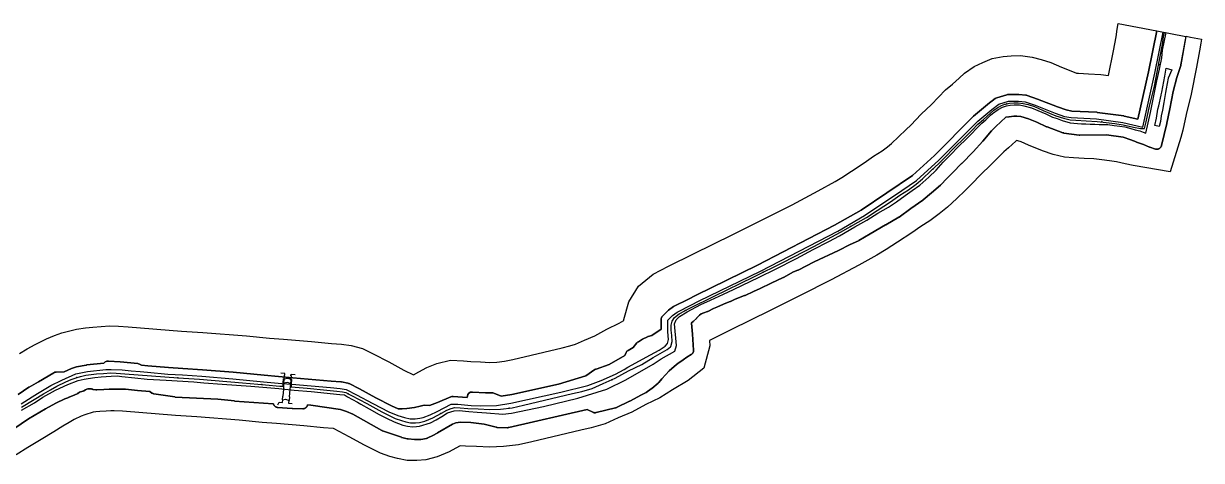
# Model space of a CAD drawing. Header units: inches. Extents: x 91426 to 118597, y 433843 to 446922.
# Drawn here: x 108769 to 110022, y 446458 to 446922 of the extents above; entities that cross this region are included whole.
import ezdxf

# ---------------------------------------------------------------- set-up
doc = ezdxf.new("R2010")
doc.units = ezdxf.units.IN
doc.header["$MEASUREMENT"] = 0
for name, color, linetype, true_color in [('As_waterkering_PWK', 7, 'Continuous', 0x8b0648), ('Beschermingszone_PWK', 7, 'Continuous', 0xde06d3), ('Kernzone_PWK', 7, 'Continuous', 0x33065f), ('Kruinlijnen_PWK', 7, 'Continuous', 0xda0676), ('Kunstwerken_PWK', 7, 'Continuous', 0x2f0602), ('Leggerbermen_PWK', 7, 'Continuous', 0xd60719), ('Referentiepunten_PWK', 7, 'Continuous', 0x7e0730)]:
    doc.layers.add(name, color=color, linetype=linetype, true_color=true_color)

msp = doc.modelspace()

# ---------------------------------------------------------------- linework, layer by layer
at = {"layer": 'As_waterkering_PWK'}
for points in [[(109812.7479, 446836.094), (109813.3016, 446836.3189), (109817.5349, 446837.1127), (109822.2975, 446837.5096), (109826.9277, 446837.6418), (109832.2194, 446836.9804), (109837.3787, 446835.6575), (109843.9933, 446833.5408), (109853.3861, 446829.4397), (109866.8798, 446823.8835), (109875.0819, 446821.1054), (109882.2257, 446819.3856), (109888.0465, 446818.9887), (109899.0268, 446818.4595), (109910.6685, 446817.7981), (109920.4581, 446816.7397), (109929.4539, 446815.5491), (109938.5821, 446814.2262), (109949.43, 446811.7126), (109956.7061, 446810.1251), (109961.259, 446810.233), (109962.7915, 446817.5335), (109966.4957, 446834.07), (109971.655, 446855.369), (109977.2113, 446883.1503), (109980.254, 446899.4222), (109981.442, 446907.582), (109982.3543, 446912.4317)], [(109457.0963, 446578.4495), (109457.304, 446578.6142), (109458.7592, 446584.1705), (109458.6269, 446590.5205), (109457.9655, 446595.9445), (109457.7009, 446601.5008), (109458.8915, 446605.6018), (109461.2728, 446609.4383), (109466.2999, 446613.5393), (109477.5447, 446619.3602), (109503.4739, 446632.1925), (109545.5427, 446652.6977), (109577.1605, 446668.4405), (109609.572, 446684.8447), (109638.0148, 446700.1905), (109656.8003, 446710.6416), (109665.3992, 446715.6687), (109676.7763, 446723.077), (109691.1962, 446732.4698), (109700.9858, 446739.3489), (109710.2462, 446745.3021), (109718.4483, 446751.2552), (109725.1952, 446756.8115), (109733.9264, 446765.1459), (109742.5254, 446773.2157), (109748.214, 446778.9042), (109759.0619, 446790.149), (109769.3807, 446800.0709), (109777.8474, 446808.4053), (109783.9328, 446814.7553), (109790.0182, 446819.9147), (109797.4266, 446826.6616), (109800.9985, 446829.8366), (109805.0995, 446832.747), (109809.0683, 446834.5991), (109812.7479, 446836.094)]]:
    msp.add_lwpolyline(points, dxfattribs=at)
for points in [[(109053.8433, 446538.9503, 0), (109053.6743, 446535.7813, 0), (109070.747, 446534.2965, 0), (109091.7814, 446532.1798, 0), (109102.3648, 446531.2537, 0), (109108.3179, 446530.5923, 0), (109111.8898, 446529.6662, 0), (109117.8429, 446526.6235, 0), (109134.1148, 446518.1568, 0), (109150.2544, 446509.2933, 0), (109164.4097, 446502.2818, 0), (109170.892, 446499.9005, 0), (109175.7868, 446498.5776, 0), (109180.6816, 446497.6516, 0), (109186.1056, 446497.6516, 0), (109190.3389, 446497.9162, 0), (109196.0275, 446499.5037, 0), (109204.3618, 446502.811, 0), (109213.49, 446507.9704, 0), (109219.1785, 446511.0131, 0), (109223.8088, 446512.8652, 0), (109227.7775, 446513.7912, 0), (109233.3338, 446513.5266, 0), (109241.6682, 446512.7329, 0), (109252.6484, 446512.336, 0), (109264.9516, 446511.6745, 0), (109276.3287, 446512.2037, 0), (109288.7641, 446513.6589, 0), (109300.6704, 446516.3047, 0), (109352.899, 446528.69, 0), (109362.7153, 446530.8569, 0), (109373.6955, 446534.1642, 0), (109385.4695, 446539.4558, 0), (109398.4341, 446544.8798, 0), (109412.4571, 446552.685, 0), (109426.48, 446559.4319, 0), (109438.6509, 446566.9726, 0), (109453.4676, 446575.5715, 0), (109457.0963, 446578.4495, 0)], [(108767.137, 446514.1881, 0), (108780.3662, 446522.2579, 0), (108790.4204, 446528.4756, 0), (108797.6964, 446532.7089, 0), (108804.5756, 446536.5454, 0), (108814.1006, 446541.1756, 0), (108819.9215, 446543.5569, 0), (108825.0809, 446545.409, 0), (108829.7111, 446546.7319, 0), (108835.2674, 446548.0548, 0), (108841.0882, 446548.9809, 0), (108846.909, 446549.51, 0), (108854.1851, 446550.0392, 0), (108861.4612, 446550.5684, 0), (108867.5466, 446550.3038, 0), (108876.9393, 446549.7746, 0), (108933.428, 446545.2767, 0), (108956.1822, 446543.8215, 0), (109001.8229, 446540.1173, 0), (109026.4292, 446537.8683, 0), (109041.5105, 446536.6777, 0), (109045.0717, 446536.4225, 0), (109045.3064, 446539.6438, 0)], [(109045.3064, 446539.6438, 0), (109045.6595, 446544.4908, 0), (109050.0943, 446545.132, 0), (109054.1017, 446543.7961, 0), (109053.8433, 446538.9503, 0)], [(109053.8433, 446538.9503, 0), (109053.817, 446538.9591, 0), (109049.8096, 446540.2949, 0), (109045.3747, 446539.6537, 0), (109045.3064, 446539.6438, 0)]]:
    msp.add_polyline3d(points, dxfattribs=at)
at = {"layer": 'Beschermingszone_PWK'}
msp.add_lwpolyline([(108764.6942, 446571.3547), (108772.9453, 446576.1554), (108781.4508, 446580.8988), (108793.684, 446586.8455), (108802.0005, 446590.2477), (108809.7494, 446593.0293), (108817.0463, 446595.1142), (108825.5349, 446597.1353), (108834.89, 446598.6236), (108842.8319, 446599.3456), (108860.7312, 446600.6473), (108870.0388, 446600.2427), (108880.3303, 446599.6628), (108937.0081, 446595.1499), (108959.8004, 446593.6922), (109006.1208, 446589.9329), (109030.6724, 446587.6889), (109045.5075, 446586.5177), (109075.28, 446584.0928), (109096.4639, 446581.9611), (109107.3054, 446581.0125), (109117.3991, 446579.8909), (109129.7546, 446576.6877), (109140.7605, 446571.0624), (109157.6915, 446562.2528), (109173.3955, 446553.6285), (109183.6602, 446548.5441), (109189.394, 446551.785), (109198.0378, 446556.4084), (109208.7573, 446560.6962), (109223.1988, 446564.0659), (109236.8951, 446563.4137), (109244.9443, 446562.6471), (109254.8937, 446562.2875), (109265.1326, 446561.737), (109272.2564, 446562.0683), (109280.4134, 446563.0229), (109289.4781, 446565.0373), (109341.7411, 446577.4307), (109350.0985, 446579.2755), (109356.1631, 446581.1022), (109365.5688, 446585.3295), (109376.5586, 446589.9272), (109389.4391, 446597.0966), (109402.4063, 446603.3355), (109407.4093, 446606.4352), (109407.3613, 446607.4423), (109412.7886, 446626.1362), (109423.1951, 446642.9023), (109438.7106, 446655.5596), (109454.9614, 446663.9718), (109481.4313, 446677.0717), (109523.4458, 446697.5505), (109554.7279, 446713.1261), (109586.4078, 446729.16), (109613.9889, 446744.0409), (109632.0259, 446754.0756), (109639.1247, 446758.2257), (109649.4895, 446764.9749), (109663.1689, 446773.8853), (109673.0813, 446780.8508), (109682.0198, 446786.597), (109687.8422, 446790.8229), (109691.9961, 446794.2438), (109699.5561, 446801.4601), (109707.7311, 446809.1321), (109712.5411, 446813.942), (109723.7294, 446825.5397), (109734.5138, 446835.9093), (109742.2522, 446843.5267), (109749.6243, 446851.2194), (109757.0075, 446857.479), (109763.983, 446863.8318), (109769.8274, 446869.0268), (109779.8535, 446876.1421), (109789.0738, 446880.4449), (109799.1431, 446884.5355), (109810.8341, 446886.7276), (109819.5052, 446887.4502), (109829.3286, 446887.7308), (109841.567, 446886.201), (109851.2194, 446883.7261), (109861.6622, 446880.3844), (109872.9105, 446875.4731), (109884.4367, 446870.727), (109888.9818, 446869.1876), (109889.8313, 446868.9831), (109890.9509, 446868.9067), (109901.6484, 446868.3912), (109914.7763, 446867.6453), (109922.9435, 446866.7624), (109928.1208, 446892.6487), (109930.9208, 446907.6224), (109932.1126, 446915.8089), (109933.2325, 446921.7623), (109974.0855, 446913.9617), (109965.3675, 446870.6356), (109954.2021, 446820.1589), (109939.4181, 446823.5148, 0.021658865), (109938.9921, 446823.5922), (109910.906, 446827.4524, 0.021844724), (109910.4712, 446827.4929), (109884.0159, 446828.7961), (109877.9117, 446829.96), (109868.7325, 446833.185), (109847.4529, 446841.5118), (109836.3842, 446845.4747, 0.067906128), (109835.0615, 446845.7541), (109827.4408, 446846.3084, 0.018153031), (109827.0781, 446846.3216), (109816.2622, 446846.3216, 0.072692992), (109814.8312, 446846.1124), (109804.0283, 446842.8856, 0.087074989), (109802.4826, 446842.1122), (109794.4327, 446836.1475, 0.015424545), (109794.1907, 446835.9563), (109779.173, 446823.323, 0.021865517), (109778.8511, 446823.0273), (109737.7121, 446781.7711), (109714.4033, 446760.4046), (109659.7416, 446723.6585), (109631.6432, 446707.4528), (109549.7128, 446664.9704), (109484.4834, 446633.348), (109475.5704, 446628.692), (109461.0664, 446621.3734, 0.035868753), (109460.4515, 446621.0057), (109454.8962, 446617.1171, 0.044423642), (109454.2177, 446616.5462), (109448.6462, 446610.9423, 0.199900379), (109447.1921, 446607.3835), (109447.2598, 446597.2661), (109437.1135, 446590.314), (109433.4242, 446589.2985, 0.051497957), (109432.467, 446588.9257), (109427.4939, 446586.3719), (109422.9191, 446583.8154, 0.098350877), (109421.4362, 446582.5519), (109417.5498, 446577.6367), (109412.059, 446574.5482, 0.162133029), (109409.9357, 446572.2084), (109408.6005, 446569.1818), (109392.0475, 446559.4167), (109377.9912, 446554.6887, 0.066277683), (109376.8068, 446554.1065), (109367.1454, 446547.6487), (109338.1598, 446538.838), (109288.28, 446527.5791), (109276.9965, 446525.9802), (109269.0914, 446529.0735, 0.088764078), (109267.3637, 446529.4164), (109260.4452, 446529.547), (109246.3826, 446530.3355, 0.406962856), (109241.119, 446525.747), (109241.0074, 446524.369), (109225.8599, 446525.5889, 0.119863388), (109223.5261, 446525.2165), (109209.3221, 446519.2644), (109200.7722, 446516.0962), (109195.271, 446516.5043), (109191.078, 446515.3862), (109184.7587, 446513.9959), (109176.6284, 446512.8526), (109171.8805, 446512.4685), (109167.6032, 446512.6004), (109160.4046, 446515.5683), (109143.9025, 446524.2741), (109126.4026, 446533.5544), (109115.2666, 446539.2582, 0.068120812), (109113.9869, 446539.707), (109107.1152, 446541.1093, 0.030894866), (109106.5039, 446541.1952), (109096.2269, 446541.996), (109055.3788, 446545.5653), (109024.85, 446548.2084), (108992.2058, 446551.3509), (108959.3067, 446554.004), (108938.4663, 446555.4642), (108923.1718, 446556.3872), (108901.4868, 446558.227), (108894.6714, 446558.9202), (108892.3797, 446560.0909, 0.095207861), (108890.5674, 446560.6168), (108872.0011, 446562.3408), (108859.5201, 446563.2702, 0.186821849), (108856.0657, 446562.2203), (108854.6803, 446561.1352), (108836.2837, 446559.0317, 0.01835352), (108835.9209, 446558.9767), (108825.4809, 446556.9986), (108820.1683, 446555.3654), (108812.2188, 446551.6414), (108803.7727, 446551.5094, 0.129834814), (108801.3142, 446550.8188), (108784.9441, 446541.1816), (108775.189, 446535.6448, 0.019281249), (108774.8613, 446535.4418), (108763.5477, 446527.8117)], format="xyb", dxfattribs=at)
msp.add_lwpolyline([(108752.2618, 446486.6224), (108774.4934, 446501.7504), (108792.657, 446512.5556), (108803.558, 446518.5252), (108813.1457, 446523.0414), (108816.2302, 446524.1518), (108816.45, 446524.2368), (108816.6656, 446524.3321), (108821.07, 446526.4048), (108826.0018, 446528.4813), (108826.273, 446528.6051), (108826.5616, 446528.7594), (108826.7779, 446528.8917), (108828.4938, 446530.002), (108832.2573, 446531.2565), (108832.2834, 446531.2652), (108832.5896, 446531.3805), (108832.8876, 446531.5155), (108833.1277, 446531.6421), (108835.1379, 446532.773), (108836.3586, 446533.3833), (108837.4742, 446533.6458), (108841.4021, 446533.6458), (108841.4047, 446533.6445), (108841.4294, 446533.6322), (108841.7274, 446533.4972), (108842.0336, 446533.3819), (108842.3467, 446533.287), (108842.6653, 446533.2127), (108842.9882, 446533.1594), (108843.0206, 446533.1552), (108846.1956, 446532.7583), (108846.4888, 446532.7304), (108847.0786, 446532.7266), (108854.604, 446533.1227), (108860.1612, 446533.3812), (108869.57, 446533.3812), (108869.652, 446533.3819), (108877.4065, 446533.509), (108890.3223, 446532.0883), (108890.3823, 446532.082), (108903.2748, 446530.8211), (108905.6868, 446529.244), (108905.923, 446529.0988), (108906.2116, 446528.9445), (108906.5096, 446528.8095), (108906.8158, 446528.6942), (108907.1289, 446528.5993), (108907.4475, 446528.525), (108907.6583, 446528.4877), (108929.8833, 446525.0481), (108929.9954, 446525.0321), (108930.321, 446525), (108930.4019, 446524.9954), (108975.8851, 446522.7541), (108993.3231, 446520.7874), (108993.5205, 446520.7691), (109034.4392, 446517.7909), (109034.8619, 446517.5999), (109034.9219, 446517.4019), (109035.0372, 446517.0957), (109035.1722, 446516.7977), (109035.3265, 446516.5091), (109035.4993, 446516.2312), (109035.6898, 446515.9653), (109035.8974, 446515.7124), (109036.1211, 446515.4736), (109036.3599, 446515.2499), (109036.6128, 446515.0423), (109036.8787, 446514.8518), (109037.1566, 446514.679), (109037.4452, 446514.5247), (109037.7432, 446514.3897), (109038.0494, 446514.2744), (109038.3625, 446514.1795), (109038.6811, 446514.1052), (109039.004, 446514.0519), (109039.3184, 446514.0206), (109054.9288, 446512.9622), (109054.94, 446512.9614), (109055.0864, 446512.954), (109066.0666, 446512.5571), (109066.2472, 446512.5538), (109066.5742, 446512.5645), (109066.8998, 446512.5966), (109067.2227, 446512.6499), (109067.5413, 446512.7242), (109067.8544, 446512.8191), (109068.1606, 446512.9344), (109068.4586, 446513.0694), (109068.7472, 446513.2237), (109069.0251, 446513.3965), (109069.291, 446513.587), (109069.5439, 446513.7946), (109069.7827, 446514.0183), (109070.0064, 446514.2571), (109070.214, 446514.51), (109070.4045, 446514.7759), (109070.5773, 446515.0538), (109070.7316, 446515.3424), (109070.8666, 446515.6404), (109070.9819, 446515.9466), (109071.0768, 446516.2597), (109071.0979, 446516.3411), (109071.2292, 446516.8661), (109074.6482, 446516.4876), (109106.1686, 446511.8936), (109112.4705, 446509.5218), (109119.1353, 446506.7553), (109150.1016, 446489.435), (109150.331, 446489.3144), (109150.629, 446489.1794), (109150.9144, 446489.0713), (109170.8905, 446482.1921), (109170.9113, 446482.1849), (109171.2244, 446482.09), (109171.2884, 446482.0733), (109177.235, 446480.5639), (109177.4896, 446480.5063), (109177.8125, 446480.453), (109178.0341, 446480.4288), (109185.0521, 446479.8216), (109185.1561, 446479.8137), (109185.4831, 446479.803), (109190.5102, 446479.803), (109190.8372, 446479.8137), (109191.1628, 446479.8458), (109191.4505, 446479.8922), (109197.6682, 446481.0828), (109197.7034, 446481.0897), (109198.022, 446481.164), (109198.3351, 446481.2589), (109198.6413, 446481.3742), (109198.9393, 446481.5092), (109198.9639, 446481.5214), (109204.2556, 446484.1672), (109204.4051, 446484.2452), (109209.0353, 446486.7588), (109209.1498, 446486.8229), (109209.1605, 446486.8291), (109225.3254, 446496.2151), (109228.8159, 446497.755), (109233.6985, 446498.189), (109244.776, 446498.0632), (109258.995, 446496.106), (109271.6856, 446492.8686), (109271.946, 446492.8095), (109272.2689, 446492.7562), (109272.5945, 446492.7241), (109272.8006, 446492.7149), (109283.8789, 446492.447), (109283.9998, 446492.4455), (109284.3268, 446492.4562), (109284.6524, 446492.4883), (109284.9753, 446492.5416), (109285.1252, 446492.5738), (109368.6617, 446511.8714), (109374.4371, 446508.8805), (109374.525, 446508.8361), (109374.823, 446508.7011), (109375.1292, 446508.5858), (109375.4423, 446508.4909), (109375.7609, 446508.4166), (109376.0838, 446508.3633), (109376.4094, 446508.3312), (109376.7364, 446508.3205), (109377.0634, 446508.3312), (109377.389, 446508.3633), (109377.7119, 446508.4166), (109377.8903, 446508.4555), (109398.5278, 446513.3503), (109398.668, 446513.3857), (109398.9811, 446513.4806), (109399.2873, 446513.5959), (109399.576, 446513.7264), (109413.599, 446520.6056), (109413.6083, 446520.6101), (109413.7548, 446520.6854), (109426.1706, 446527.3252), (109430.6072, 446529.5435), (109430.8711, 446529.6855), (109431.1445, 446529.8553), (109436.7008, 446533.5594), (109436.7053, 446533.5624), (109436.9712, 446533.7529), (109437.1923, 446533.9328), (109444.0306, 446539.8285), (109444.0624, 446539.8562), (109444.3012, 446540.0799), (109444.5249, 446540.3187), (109444.5966, 446540.4023), (109447.9721, 446544.4269), (109455.6363, 446552.8575), (109461.0248, 446557.4941), (109465.412, 446561.0039), (109470.2951, 446564.246), (109470.3074, 446564.2542), (109470.5295, 446564.4115), (109474.5485, 446567.4257), (109479.2131, 446570.1992), (109479.4356, 446570.3396), (109479.7015, 446570.5301), (109479.9544, 446570.7377), (109480.1932, 446570.9614), (109480.4169, 446571.2002), (109480.6245, 446571.4531), (109480.815, 446571.719), (109480.9878, 446571.9969), (109481.1421, 446572.2855), (109481.2771, 446572.5835), (109481.3924, 446572.8897), (109481.4873, 446573.2028), (109481.5616, 446573.5214), (109481.6149, 446573.8443), (109481.647, 446574.1699), (109481.6577, 446574.4969), (109481.647, 446574.8239), (109481.6442, 446574.8637), (109480.3947, 446591.8485), (109480.3864, 446591.9484), (109479.3179, 446603.3462), (109479.3662, 446603.459), (109479.4457, 446603.6636), (109479.4797, 446603.7571), (109481.2436, 446605.12), (109481.4831, 446605.3173), (109481.722, 446605.541), (109484.7647, 446608.5838), (109484.8307, 446608.651), (109487.9503, 446611.8906), (109489.8629, 446613.2568), (109492.5967, 446614.3503), (109496.2865, 446615.7998), (109496.3717, 446615.8342), (109496.6697, 446615.9692), (109496.6944, 446615.9815), (109502.9026, 446619.0857), (109506.1961, 446620.4791), (109506.2072, 446620.4838), (109513.351, 446623.5265), (109513.4435, 446623.567), (109515.936, 446624.6886), (109520.4086, 446626.3499), (109520.5811, 446626.4176), (109520.8523, 446626.5395), (109525.3095, 446628.7044), (109529.4422, 446630.3325), (109535.87, 446632.6936), (109536.0593, 446632.7676), (109536.3289, 446632.8887), (109545.2339, 446637.2103), (109552.4176, 446640.345), (109552.6129, 446640.4353), (109564.2094, 446646.1017), (109576.996, 446652.0336), (109577.1032, 446652.0849), (109577.2559, 446652.1635), (109587.8884, 446657.8688), (109592.4253, 446659.7592), (109592.7136, 446659.8902), (109592.7246, 446659.8956), (109610.0151, 446668.4748), (109635.6395, 446680.6267), (109635.7085, 446680.66), (109635.7332, 446680.6723), (109648.1413, 446686.8763), (109656.8452, 446691.0964), (109656.8752, 446691.1111), (109657.1638, 446691.2654), (109657.1948, 446691.2834), (109669.335, 446698.4091), (109685.8407, 446707.7844), (109685.8712, 446707.8019), (109685.9135, 446707.8266), (109699.8041, 446716.0287), (109700.0397, 446716.1768), (109700.1639, 446716.2625), (109712.5934, 446725.1217), (109725.2874, 446734.1134), (109725.4411, 446734.2267), (109725.6093, 446734.3616), (109734.6051, 446741.9022), (109734.6298, 446741.9231), (109744.2871, 446750.1252), (109744.3471, 446750.177), (109744.5859, 446750.4007), (109744.6935, 446750.5116), (109750.8757, 446757.0883), (109757.3039, 446763.6477), (109766.6787, 446773.0226), (109766.7356, 446773.0804), (109778.7742, 446785.5159), (109778.8458, 446785.5914), (109789.1645, 446796.7039), (109789.2597, 446796.8094), (109789.2982, 446796.8538), (109798.5326, 446807.637), (109803.1535, 446812.5347), (109813.8459, 446822.1697), (109817.0089, 446822.5211), (109817.1094, 446822.5333), (109817.2983, 446822.5618), (109822.3046, 446823.4166), (109825.2556, 446823.4166), (109829.5584, 446823.0769), (109837.6287, 446820.6704), (109846.6639, 446817.1072), (109857.0941, 446812.1528), (109857.326, 446812.0498), (109857.516, 446811.9756), (109874.4494, 446805.7579), (109874.5656, 446805.7168), (109874.8787, 446805.6219), (109875.1973, 446805.5476), (109875.4828, 446805.4993), (109891.6224, 446803.2504), (109891.6598, 446803.2454), (109891.9854, 446803.2133), (109892.3585, 446803.2028), (109920.7203, 446803.4641), (109938.2753, 446801.1909), (109946.7158, 446798.3364), (109952.242, 446796.0231), (109952.2593, 446796.0159), (109952.5427, 446795.9084), (109960.0607, 446793.316), (109966.5242, 446790.6014), (109966.5469, 446790.5919), (109966.8531, 446790.4766), (109966.8683, 446790.4715), (109972.707, 446788.5104), (109973.0049, 446788.4206), (109973.3235, 446788.3463), (109973.6464, 446788.293), (109973.972, 446788.2609), (109974.299, 446788.2502), (109974.626, 446788.2609), (109974.9516, 446788.293), (109975.2745, 446788.3463), (109975.5931, 446788.4206), (109975.9062, 446788.5155), (109976.2124, 446788.6308), (109976.5104, 446788.7658), (109976.799, 446788.9201), (109977.0769, 446789.0929), (109977.3428, 446789.2834), (109977.5957, 446789.491), (109977.8345, 446789.7147), (109978.0582, 446789.9535), (109978.2658, 446790.2064), (109978.4563, 446790.4723), (109978.6291, 446790.7502), (109978.7834, 446791.0388), (109978.9184, 446791.3368), (109979.0337, 446791.643), (109979.1286, 446791.9561), (109979.1575, 446792.0689), (109984.8878, 446815.6375), (109984.9332, 446815.8433), (109984.935, 446815.8525), (109987.9887, 446831.3555), (109991.7281, 446849.5852), (109995.4119, 446864.5507), (109999.0981, 446875.1485), (109999.1103, 446875.1839), (109999.2052, 446875.497), (109999.2795, 446875.8156), (109999.2925, 446875.8834), (110005.2611, 446908.2132), (110010.175, 446907.2889), (110021.6813, 446905.1245), (110020.9055, 446901.0005), (110019.7206, 446892.862), (110016.4837, 446875.5515), (110010.7203, 446846.7346), (110005.4528, 446824.9891), (110001.7395, 446808.4119), (109999.8923, 446800.8551), (109988.4627, 446764.2806), (109949.1501, 446770.8327), (109940.6518, 446772.6869), (109931.186, 446774.8802), (109923.961, 446775.9273), (109915.6836, 446777.0228), (109907.3822, 446777.9203), (109896.9295, 446778.5142), (109885.7231, 446779.0542), (109876.1412, 446779.7075), (109863.962, 446782.6396), (109852.8343, 446786.4086), (109837.7665, 446792.613), (109829.8583, 446796.0659), (109826.3062, 446797.2026), (109824.899, 446797.5634), (109824.1814, 446796.9255), (109816.4268, 446789.8633), (109811.3796, 446785.5841), (109806.3235, 446780.3082), (109797.2742, 446771.4002), (109787.3279, 446761.8366), (109776.7523, 446750.874), (109770.3608, 446744.4826), (109761.4227, 446736.0945), (109751.7544, 446726.8656), (109742.9332, 446719.6011), (109732.8273, 446712.2662), (109723.3093, 446706.1475), (109713.618, 446699.3373), (109698.6058, 446689.5587), (109686.4188, 446681.6231), (109676.6197, 446675.8944), (109657.2355, 446665.1102), (109628.1034, 446649.3924), (109595.1066, 446632.692), (109563.2202, 446616.8155), (109521.108, 446596.2891), (109498.746, 446585.2222), (109498.8667, 446579.4295), (109492.6173, 446555.5682), (109476.0524, 446542.4305), (109459.2276, 446532.6661), (109445.7389, 446524.309), (109430.8714, 446517.1558), (109415.9345, 446508.8418), (109401.39, 446502.7569), (109387.7214, 446496.6137), (109372.8088, 446492.122), (109361.8253, 446489.6975), (109309.6242, 446477.3187), (109295.4447, 446474.1677), (109279.5864, 446472.312), (109264.8067, 446471.6245), (109250.8521, 446472.3748), (109239.0473, 446472.8015), (109233.5301, 446473.3269), (109232.7668, 446472.9187), (109221.6606, 446466.6412), (109208.816, 446461.5442), (109197.0358, 446458.2567), (109187.3543, 446457.6516), (109176.9311, 446457.6516), (109166.8375, 446459.5612), (109158.7539, 446461.7459), (109148.5902, 446465.4796), (109131.7416, 446473.8251), (109115.2535, 446482.88), (109099.5089, 446491.0724), (109098.8776, 446491.395), (109098.4123, 446491.4467), (109088.0354, 446492.3547), (109067.1206, 446494.4594), (109038.3128, 446496.8057), (109023.0346, 446498.0119), (108998.3846, 446500.2648), (108953.2876, 446503.9249), (108930.5639, 446505.3781), (108874.2265, 446509.864), (108865.5528, 446510.3527), (108862.0451, 446510.5052), (108857.0865, 446510.1446), (108850.1707, 446509.6416), (108846.0468, 446509.2667), (108843.0533, 446508.7904), (108839.843, 446508.0261), (108837.3461, 446507.3127), (108834.2583, 446506.2042), (108830.434, 446504.6398), (108823.0755, 446501.0627), (108817.4973, 446497.9518), (108811.0014, 446494.1724), (108801.301, 446488.1734), (108787.8876, 446479.9912), (108773.6873, 446471.4199), (108761.372, 446463.4213)], dxfattribs=at)
at = {"layer": 'Kernzone_PWK'}
msp.add_lwpolyline([(108763.5477, 446527.8117), (108774.8613, 446535.4418, -0.019281264), (108775.189, 446535.6448), (108784.9441, 446541.1816), (108801.3142, 446550.8188, -0.129834818), (108803.7727, 446551.5094), (108812.2188, 446551.6414), (108820.1683, 446555.3654), (108825.4809, 446556.9986), (108835.9209, 446558.9767, -0.018353509), (108836.2837, 446559.0317), (108854.6803, 446561.1352), (108856.0657, 446562.2203, -0.186821849), (108859.5201, 446563.2702), (108872.0011, 446562.3408), (108890.5674, 446560.6168, -0.095207858), (108892.3797, 446560.0909), (108894.6714, 446558.9202), (108901.4868, 446558.227), (108923.1718, 446556.3872), (108938.4663, 446555.4642), (108959.3067, 446554.004), (108992.2058, 446551.3509), (109024.85, 446548.2084), (109055.3788, 446545.5653), (109096.2269, 446541.996), (109106.5039, 446541.1952, -0.030894844), (109107.1152, 446541.1093), (109113.9869, 446539.707, -0.068120813), (109115.2666, 446539.2582), (109126.4026, 446533.5544), (109143.9025, 446524.2741), (109160.4046, 446515.5683), (109167.6032, 446512.6004), (109171.8805, 446512.4685), (109176.6284, 446512.8526), (109184.7587, 446513.9959), (109191.078, 446515.3862), (109195.271, 446516.5043), (109200.7722, 446516.0962), (109209.3221, 446519.2644), (109223.5261, 446525.2165, -0.119863385), (109225.8599, 446525.5889), (109241.0074, 446524.369), (109241.119, 446525.747, -0.406962856), (109246.3826, 446530.3355), (109260.4452, 446529.547), (109267.3637, 446529.4164, -0.088764076), (109269.0914, 446529.0735), (109276.9965, 446525.9802), (109288.28, 446527.5791), (109338.1598, 446538.838), (109367.1454, 446547.6487), (109376.8068, 446554.1065, -0.06627768), (109377.9912, 446554.6887), (109392.0475, 446559.4167), (109408.6005, 446569.1818), (109409.9357, 446572.2084, -0.162133027), (109412.059, 446574.5482), (109417.5498, 446577.6367), (109421.4362, 446582.5519, -0.098350876), (109422.9191, 446583.8154), (109427.4939, 446586.3719), (109432.467, 446588.9257, -0.051497959), (109433.4242, 446589.2985), (109437.1135, 446590.314), (109447.2598, 446597.2661), (109447.1921, 446607.3835, -0.19990038), (109448.6462, 446610.9423), (109454.2177, 446616.5462, -0.044423648), (109454.8962, 446617.1171), (109460.4515, 446621.0057, -0.03586876), (109461.0664, 446621.3734), (109475.5704, 446628.692), (109484.4834, 446633.348), (109549.7128, 446664.9704), (109631.6432, 446707.4528), (109659.7416, 446723.6585), (109714.4033, 446760.4046), (109737.7121, 446781.7711), (109778.8511, 446823.0273, -0.021865526), (109779.173, 446823.323), (109794.1907, 446835.9563, -0.015424557), (109794.4327, 446836.1475), (109802.4826, 446842.1122, -0.08707499), (109804.0283, 446842.8856), (109814.8312, 446846.1124, -0.072692994), (109816.2622, 446846.3216), (109827.0781, 446846.3216, -0.018153039), (109827.4408, 446846.3084), (109835.0615, 446845.7541, -0.067906135), (109836.3842, 446845.4747), (109847.4529, 446841.5118), (109868.7325, 446833.185), (109877.9117, 446829.96), (109884.0159, 446828.7961), (109910.4712, 446827.4929, -0.021844708), (109910.906, 446827.4524), (109938.9921, 446823.5922, -0.021658865), (109939.4181, 446823.5148), (109954.2021, 446820.1589), (109965.3675, 446870.6356), (109974.0855, 446913.9617), (110005.2581, 446908.1967), (109999.2925, 446875.8834), (109999.2795, 446875.8156), (109999.2052, 446875.497), (109999.1103, 446875.1839), (109999.0981, 446875.1485), (109995.4119, 446864.5507), (109991.7281, 446849.5852), (109987.9887, 446831.3555), (109984.935, 446815.8525), (109984.9332, 446815.8433), (109984.8878, 446815.6375), (109979.1575, 446792.0689), (109979.1286, 446791.9561), (109979.0337, 446791.643), (109978.9184, 446791.3368), (109978.7834, 446791.0388), (109978.6291, 446790.7502), (109978.4563, 446790.4723), (109978.2658, 446790.2064), (109978.0582, 446789.9535), (109977.8345, 446789.7147), (109977.5957, 446789.491), (109977.3428, 446789.2834), (109977.0769, 446789.0929), (109976.799, 446788.9201), (109976.5104, 446788.7658), (109976.2124, 446788.6308), (109975.9062, 446788.5155), (109975.5931, 446788.4206), (109975.2745, 446788.3463), (109974.9516, 446788.293), (109974.626, 446788.2609), (109974.299, 446788.2502), (109973.972, 446788.2609), (109973.6464, 446788.293), (109973.3235, 446788.3463), (109973.0049, 446788.4206), (109972.707, 446788.5104), (109966.8683, 446790.4715), (109966.8531, 446790.4766), (109966.5469, 446790.5919), (109966.5242, 446790.6014), (109960.0607, 446793.316), (109952.5427, 446795.9084), (109952.2593, 446796.0159), (109952.242, 446796.0231), (109946.7158, 446798.3364), (109938.2753, 446801.1909), (109920.7203, 446803.4641), (109892.3585, 446803.2028), (109891.9854, 446803.2133), (109891.6598, 446803.2454), (109891.6224, 446803.2504), (109875.4828, 446805.4993), (109875.1973, 446805.5476), (109874.8787, 446805.6219), (109874.5656, 446805.7168), (109874.4494, 446805.7579), (109857.516, 446811.9756), (109857.326, 446812.0498), (109857.0941, 446812.1528), (109846.6639, 446817.1072), (109837.6287, 446820.6704), (109829.5584, 446823.0769), (109825.2556, 446823.4166), (109822.3046, 446823.4166), (109817.2983, 446822.5618), (109817.1094, 446822.5333), (109817.0089, 446822.5211), (109813.8459, 446822.1697), (109803.1535, 446812.5347), (109798.5326, 446807.637), (109789.2982, 446796.8538), (109789.2597, 446796.8094), (109789.1645, 446796.7039), (109778.8458, 446785.5914), (109778.7742, 446785.5159), (109766.7356, 446773.0804), (109766.6787, 446773.0226), (109757.3039, 446763.6477), (109750.8757, 446757.0883), (109744.6935, 446750.5116), (109744.5859, 446750.4007), (109744.3471, 446750.177), (109744.2871, 446750.1252), (109734.6298, 446741.9231), (109734.6051, 446741.9022), (109725.6093, 446734.3616), (109725.4411, 446734.2267), (109725.2874, 446734.1134), (109712.5934, 446725.1217), (109700.1639, 446716.2625), (109700.0397, 446716.1768), (109699.8041, 446716.0287), (109685.9135, 446707.8266), (109685.8712, 446707.8019), (109685.8407, 446707.7844), (109669.335, 446698.4091), (109657.1948, 446691.2834), (109657.1638, 446691.2654), (109656.8752, 446691.1111), (109656.8452, 446691.0964), (109648.1413, 446686.8763), (109635.7332, 446680.6723), (109635.7085, 446680.66), (109635.6395, 446680.6267), (109610.0151, 446668.4748), (109592.7246, 446659.8956), (109592.7136, 446659.8902), (109592.4253, 446659.7592), (109587.8884, 446657.8688), (109577.2559, 446652.1635), (109577.1032, 446652.0849), (109576.996, 446652.0336), (109564.2094, 446646.1017), (109552.6129, 446640.4353), (109552.4176, 446640.345), (109545.2339, 446637.2103), (109536.3289, 446632.8887), (109536.0593, 446632.7676), (109535.87, 446632.6936), (109529.4422, 446630.3325), (109525.3095, 446628.7044), (109520.8523, 446626.5395), (109520.5811, 446626.4176), (109520.4086, 446626.3499), (109515.936, 446624.6886), (109513.4435, 446623.567), (109513.351, 446623.5265), (109506.2072, 446620.4838), (109506.1961, 446620.4791), (109502.9026, 446619.0857), (109496.6944, 446615.9815), (109496.6697, 446615.9692), (109496.3717, 446615.8342), (109496.2865, 446615.7998), (109492.5967, 446614.3503), (109489.8629, 446613.2568), (109487.9503, 446611.8906), (109484.8307, 446608.651), (109484.7647, 446608.5838), (109481.722, 446605.541), (109481.4831, 446605.3173), (109481.2436, 446605.12), (109479.4797, 446603.7571), (109479.4457, 446603.6636), (109479.3662, 446603.459), (109479.3179, 446603.3462), (109480.3864, 446591.9484), (109480.3947, 446591.8485), (109481.6442, 446574.8637), (109481.647, 446574.8239), (109481.6577, 446574.4969), (109481.647, 446574.1699), (109481.6149, 446573.8443), (109481.5616, 446573.5214), (109481.4873, 446573.2028), (109481.3924, 446572.8897), (109481.2771, 446572.5835), (109481.1421, 446572.2855), (109480.9878, 446571.9969), (109480.815, 446571.719), (109480.6245, 446571.4531), (109480.4169, 446571.2002), (109480.1932, 446570.9614), (109479.9544, 446570.7377), (109479.7015, 446570.5301), (109479.4356, 446570.3396), (109479.2131, 446570.1992), (109474.5485, 446567.4257), (109470.5295, 446564.4115), (109470.3074, 446564.2542), (109470.2951, 446564.246), (109465.412, 446561.0039), (109461.0248, 446557.4941), (109455.6363, 446552.8575), (109447.9721, 446544.4269), (109444.5966, 446540.4023), (109444.5249, 446540.3187), (109444.3012, 446540.0799), (109444.0624, 446539.8562), (109444.0306, 446539.8285), (109437.1923, 446533.9328), (109436.9712, 446533.7529), (109436.7053, 446533.5624), (109436.7008, 446533.5594), (109431.1445, 446529.8553), (109430.8711, 446529.6855), (109430.6072, 446529.5435), (109426.1706, 446527.3252), (109413.7548, 446520.6854), (109413.6083, 446520.6101), (109413.599, 446520.6056), (109399.576, 446513.7264), (109399.2873, 446513.5959), (109398.9811, 446513.4806), (109398.668, 446513.3857), (109398.5278, 446513.3503), (109377.8903, 446508.4555), (109377.7119, 446508.4166), (109377.389, 446508.3633), (109377.0634, 446508.3312), (109376.7364, 446508.3205), (109376.4094, 446508.3312), (109376.0838, 446508.3633), (109375.7609, 446508.4166), (109375.4423, 446508.4909), (109375.1292, 446508.5858), (109374.823, 446508.7011), (109374.525, 446508.8361), (109374.4371, 446508.8805), (109368.6617, 446511.8714), (109285.1252, 446492.5738), (109284.9753, 446492.5416), (109284.6524, 446492.4883), (109284.3268, 446492.4562), (109283.9998, 446492.4455), (109283.8789, 446492.447), (109272.8006, 446492.7149), (109272.5945, 446492.7241), (109272.2689, 446492.7562), (109271.946, 446492.8095), (109271.6856, 446492.8686), (109258.995, 446496.106), (109244.776, 446498.0632), (109233.6985, 446498.189), (109228.8159, 446497.755), (109225.3254, 446496.2151), (109209.1605, 446486.8291), (109209.1498, 446486.8229), (109209.0353, 446486.7588), (109204.4051, 446484.2452), (109204.2556, 446484.1672), (109198.9639, 446481.5214), (109198.9393, 446481.5092), (109198.6413, 446481.3742), (109198.3351, 446481.2589), (109198.022, 446481.164), (109197.7034, 446481.0897), (109197.6682, 446481.0828), (109191.4505, 446479.8922), (109191.1628, 446479.8458), (109190.8372, 446479.8137), (109190.5102, 446479.803), (109185.4831, 446479.803), (109185.1561, 446479.8137), (109185.0521, 446479.8216), (109178.0341, 446480.4288), (109177.8125, 446480.453), (109177.4896, 446480.5063), (109177.235, 446480.5639), (109171.2884, 446482.0733), (109171.2244, 446482.09), (109170.9113, 446482.1849), (109170.8905, 446482.1921), (109150.9144, 446489.0713), (109150.629, 446489.1794), (109150.331, 446489.3144), (109150.1016, 446489.435), (109119.1353, 446506.7553), (109112.4705, 446509.5218), (109106.1686, 446511.8936), (109074.6482, 446516.4876), (109071.2292, 446516.8661), (109071.0979, 446516.3411), (109071.0768, 446516.2597), (109070.9819, 446515.9466), (109070.8666, 446515.6404), (109070.7316, 446515.3424), (109070.5773, 446515.0538), (109070.4045, 446514.7759), (109070.214, 446514.51), (109070.0064, 446514.2571), (109069.7827, 446514.0183), (109069.5439, 446513.7946), (109069.291, 446513.587), (109069.0251, 446513.3965), (109068.7472, 446513.2237), (109068.4586, 446513.0694), (109068.1606, 446512.9344), (109067.8544, 446512.8191), (109067.5413, 446512.7242), (109067.2227, 446512.6499), (109066.8998, 446512.5966), (109066.5742, 446512.5645), (109066.2472, 446512.5538), (109066.0666, 446512.5571), (109055.0864, 446512.954), (109054.94, 446512.9614), (109054.9288, 446512.9622), (109039.3184, 446514.0206), (109039.004, 446514.0519), (109038.6811, 446514.1052), (109038.3625, 446514.1795), (109038.0494, 446514.2744), (109037.7432, 446514.3897), (109037.4452, 446514.5247), (109037.1566, 446514.679), (109036.8787, 446514.8518), (109036.6128, 446515.0423), (109036.3599, 446515.2499), (109036.1211, 446515.4736), (109035.8974, 446515.7124), (109035.6898, 446515.9653), (109035.4993, 446516.2312), (109035.3265, 446516.5091), (109035.1722, 446516.7977), (109035.0372, 446517.0957), (109034.9219, 446517.4019), (109034.8619, 446517.5999), (109034.4392, 446517.7909), (108993.5205, 446520.7691), (108993.3231, 446520.7874), (108975.8851, 446522.7541), (108930.4019, 446524.9954), (108930.321, 446525), (108929.9954, 446525.0321), (108929.8833, 446525.0481), (108907.6583, 446528.4877), (108907.4475, 446528.525), (108907.1289, 446528.5993), (108906.8158, 446528.6942), (108906.5096, 446528.8095), (108906.2116, 446528.9445), (108905.923, 446529.0988), (108905.6868, 446529.244), (108903.2748, 446530.8211), (108890.3823, 446532.082), (108890.3223, 446532.0883), (108877.4065, 446533.509), (108869.652, 446533.3819), (108869.57, 446533.3812), (108860.1612, 446533.3812), (108854.604, 446533.1227), (108847.0786, 446532.7266), (108846.4888, 446532.7304), (108846.1956, 446532.7583), (108843.0206, 446533.1552), (108842.9882, 446533.1594), (108842.6653, 446533.2127), (108842.3467, 446533.287), (108842.0336, 446533.3819), (108841.7274, 446533.4972), (108841.4294, 446533.6322), (108841.4047, 446533.6445), (108841.4021, 446533.6458), (108837.4742, 446533.6458), (108836.3586, 446533.3833), (108835.1379, 446532.773), (108833.1277, 446531.6421), (108832.8876, 446531.5155), (108832.5896, 446531.3805), (108832.2834, 446531.2652), (108832.2573, 446531.2565), (108828.4938, 446530.002), (108826.7779, 446528.8917), (108826.5616, 446528.7594), (108826.273, 446528.6051), (108826.0018, 446528.4813), (108821.07, 446526.4048), (108816.6656, 446524.3321), (108816.45, 446524.2368), (108816.2302, 446524.1518), (108813.1457, 446523.0414), (108803.558, 446518.5252), (108792.657, 446512.5556), (108774.4934, 446501.7504), (108752.2618, 446486.6224)], format="xyb", dxfattribs=at)
at = {"layer": 'Kruinlijnen_PWK'}
for points in [[(108766.5605, 446517.7872, 0), (108778.2022, 446525.1955, 0), (108784.1553, 446528.8997, 0), (108791.0345, 446533.133, 0), (108798.1783, 446537.1018, 0), (108809.8998, 446542.8249, 0), (108824.5842, 446549.7041, 0), (108837.1519, 446552.0854, 0), (108856.519, 446554.2998, 0), (108862.2076, 446554.1675, 0), (108873.8493, 446553.7706, 0), (108883.7712, 446552.9768, 0), (108893.0316, 446552.0508, 0), (108900.8368, 446551.257, 0), (108922.665, 446549.405, 0), (108938.0109, 446548.4789, 0), (108958.7807, 446547.0237, 0), (108991.5891, 446544.3779, 0), (109024.2127, 446541.2374, 0), (109043.888, 446539.5339, 0), (109054.5826, 446538.6132, 0), (109095.6504, 446535.0197, 0), (109105.8368, 446534.226, 0), (109112.3191, 446532.9031, 0), (109123.1671, 446527.3468, 0), (109140.6296, 446518.0864, 0), (109157.4307, 446509.2228, 0), (109167.1405, 446505.2195, 0), (109174.2318, 446503.1374, 0), (109180.3172, 446501.8144, 0), (109185.7412, 446501.9467, 0), (109190.5037, 446502.6082, 0), (109194.0756, 446503.2697, 0), (109201.4839, 446505.9155, 0), (109208.8923, 446509.4874, 0), (109223.709, 446517.5572, 0), (109231.1173, 446517.4249, 0), (109245.1402, 446516.102, 0), (109255.3267, 446515.5728, 0), (109272.1278, 446515.8374, 0), (109287.3414, 446518.3509, 0), (109340.3904, 446530.1249, 0), (109369.0978, 446537.1364, 0), (109383.253, 446542.5604, 0), (109398.4666, 446549.175, 0), (109407.727, 446554.3343, 0), (109411.5635, 446556.5833, 0), (109435.7729, 446569.6802, 0), (109445.0334, 446574.8396, 0), (109451.5157, 446579.2052, 0), (109453.8969, 446581.7188, 0), (109455.0875, 446585.9521, 0), (109454.2938, 446594.2865, 0), (109454.1984, 446606.5984, 0), (109459.0563, 446611.4845, 0), (109464.348, 446615.1886, 0), (109478.7678, 446622.4647, 0), (109487.6314, 446627.0949, 0), (109552.8513, 446658.7127, 0), (109635.0046, 446701.3107, 0), (109663.4473, 446717.7149, 0), (109703.0026, 446744.3056, 0), (109718.7454, 446754.8889, 0), (109742.5579, 446776.7171, 0), (109783.7461, 446818.0226, 0), (109798.6497, 446830.5599, 0), (109806.368, 446836.2789, 0), (109816.5545, 446839.3216, 0), (109827.0055, 446839.3216, 0), (109834.2816, 446838.7924, 0), (109844.9972, 446834.9559, 0), (109866.2962, 446826.6215, 0), (109876.0858, 446823.182, 0), (109883.1842, 446821.8286, 0), (109910.0395, 446820.5057, 0), (109937.9531, 446816.6692, 0), (109959.5167, 446811.7744, 0), (109972.2167, 446869.1891, 0), (109980.9347, 446912.695, 0)], [(108767.0596, 446511.1405, 0), (108780.8179, 446518.8134, 0), (108789.6815, 446524.7665, 0), (108803.1752, 446532.1749, 0), (108816.2721, 446538.2603, 0), (108827.1201, 446542.4937, 0), (108833.4701, 446544.0812, 0), (108837.968, 446544.7426, 0), (108844.9572, 446545.7354, 0), (108851.7264, 446546.3301, 0), (108862.3097, 446547.1239, 0), (108868.6598, 446547.3885, 0), (108873.8191, 446546.727, 0), (108887.4452, 446545.5364, 0), (108900.6744, 446544.0812, 0), (108920.6505, 446542.7582, 0), (108950.1516, 446541.0385, 0), (108960.9995, 446539.9801, 0), (108980.4151, 446538.6188, 0), (109010.9745, 446536.3698, 0), (109040.507, 446533.8947, 0), (109056.9112, 446532.3072, 0), (109075.1451, 446531.051, 0), (109105.4623, 446527.8093, 0), (109110.3571, 446527.2801, 0), (109113.5321, 446525.2957, 0), (109124.2478, 446519.6072, 0), (109127.9519, 446517.3582, 0), (109136.5509, 446512.3311, 0), (109147.1343, 446506.5103, 0), (109154.9395, 446502.4092, 0), (109163.1416, 446498.5727, 0), (109172.5343, 446495.2654, 0), (109177.5614, 446494.0748, 0), (109182.8531, 446493.4134, 0), (109186.9541, 446493.6779, 0), (109190.1291, 446493.9425, 0), (109201.9031, 446497.6467, 0), (109207.8563, 446500.6894, 0), (109213.9104, 446504.3552, 0), (109219.8635, 446508.0593, 0), (109227.1395, 446510.3083, 0), (109232.2989, 446510.5729, 0), (109242.7813, 446509.553, 0), (109251.3803, 446509.0238, 0), (109261.4345, 446508.0978, 0), (109278.7358, 446506.8428, 0), (109287.9938, 446507.9271, 0), (109322.1252, 446514.9385, 0), (109358.5054, 446523.8021, 0), (109389.3295, 446533.4594, 0), (109409.4378, 446543.249, 0), (109438.6743, 446560.0501, 0), (109447.2757, 446565.5804, 0), (109461.6956, 446573.6502, 0), (109463.4129, 446579.8939, 0), (109461.2963, 446602.6481, 0), (109463.1484, 446607.0137, 0), (109466.5879, 446610.7179, 0), (109474.9223, 446615.4804, 0), (109489.4744, 446623.1533, 0), (109499.5286, 446628.0481, 0), (109513.4217, 446634.2399, 0), (109524.0051, 446639.1347, 0), (109551.5218, 446652.3639, 0), (109568.7197, 446660.9629, 0), (109591.2094, 446672.34, 0), (109608.9365, 446681.7327, 0), (109625.3407, 446690.1994, 0), (109636.9824, 446696.1526, 0), (109653.2543, 446705.6776, 0), (109665.822, 446712.9536, 0), (109677.596, 446720.362, 0), (109688.8408, 446726.8443, 0), (109697.4398, 446732.5328, 0), (109706.5679, 446739.0151, 0), (109714.1061, 446744.5973, 0), (109722.1784, 446750.26, 0), (109731.7034, 446758.7266, 0), (109739.7732, 446766.0027, 0), (109747.1816, 446774.6017, 0), (109751.4149, 446778.835, 0), (109755.2514, 446782.8038, 0), (109762.792, 446790.3444, 0), (109772.5816, 446800.0017, 0), (109777.4764, 446805.0288, 0), (109782.1066, 446809.7913, 0), (109788.0598, 446815.8768, 0), (109792.4254, 446819.5809, 0), (109797.4525, 446824.608, 0), (109799.5692, 446826.0632, 0), (109805.5223, 446830.4289, 0), (109810.0202, 446832.8101, 0), (109814.5181, 446834.2653, 0), (109818.2223, 446835.1914, 0), (109822.588, 446835.5883, 0), (109828.1442, 446835.5883, 0), (109832.9067, 446834.5299, 0), (109840.8442, 446832.1487, 0), (109847.5911, 446829.5028, 0), (109856.3224, 446825.7986, 0), (109863.4662, 446822.3591, 0), (109868.361, 446820.7716, 0), (109873.5203, 446818.7872, 0), (109882.1169, 446816.1673, 0), (109889.9245, 446815.4799, 0), (109894.1579, 446815.083, 0), (109898.7881, 446815.083, 0), (109903.4183, 446814.9507, 0), (109908.3131, 446814.9507, 0), (109912.8111, 446814.6861, 0), (109917.1767, 446814.5538, 0), (109922.0715, 446814.4215, 0), (109928.9507, 446813.6278, 0), (109934.9038, 446812.834, 0), (109940.0632, 446811.908, 0), (109946.6778, 446810.1882, 0), (109951.308, 446808.733, 0), (109956.0705, 446807.6747, 0), (109959.7747, 446806.484, 0), (109962.5504, 446805.4516, 0), (109967.5799, 446827.2539, 0), (109970.2258, 446841.5414, 0), (109974.3268, 446860.9883, 0), (109976.9726, 446873.4237, 0), (109979.4862, 446885.4623, 0), (109980.4122, 446893.5321, 0), (109984.0315, 446912.1223, 0)]]:
    msp.add_polyline3d(points, dxfattribs=at)
at = {"layer": 'Kunstwerken_PWK'}
for points in [[(109046.288, 446544.507, 0), (109046.602, 446548.191, 0), (109047.001, 446548.133, 0), (109047.13, 446549.833, 0), (109042.7852, 446550.2035, 0)], [(109053.598, 446543.893, 0), (109053.941, 446547.619, 0), (109053.498, 446547.677, 0), (109053.655, 446549.319, 0), (109058.1115, 446548.9166, 0)], [(109044.397, 446522.121, 0), (109044.717, 446525.871, 0), (109045.122, 446525.828, 0), (109045.782, 446533.349, 0), (109045.873, 446539.581, 0), (109046.23, 446543.622, 0), (109046.63, 446543.622, 0), (109046.687, 446544.478, 0), (109046.288, 446544.507, 0)], [(109046.288, 446544.507, 0), (109050.2144, 446545.0557, 0), (109053.598, 446543.893, 0)], [(109053.598, 446543.893, 0), (109053.17, 446543.936, 0), (109053.113, 446543.065, 0), (109053.541, 446543.008, 0), (109053.184, 446538.995, 0), (109052.28, 446532.859, 0), (109051.599, 446525.274, 0), (109052.003, 446525.168, 0), (109051.684, 446521.375, 0)], [(109039.689, 446516.859, 0), (109040.797, 446519.394, 0), (109044.589, 446519.074, 0), (109044.581, 446519.224, 0), (109044.823, 446522.057, 0), (109044.397, 446522.121, 0)], [(109044.397, 446522.121, 0), (109047.816, 446522.6511, 0), (109051.684, 446521.375, 0)], [(109051.684, 446521.375, 0), (109051.258, 446521.439, 0), (109051.058, 446518.859, 0), (109051.045, 446518.435, 0), (109054.752, 446518.116, 0)]]:
    msp.add_polyline3d(points, dxfattribs=at)
at = {"layer": 'Leggerbermen_PWK'}
msp.add_lwpolyline([(109978.8491, 446845.9601), (109979.4407, 446848.7895), (109982.6157, 446865.8551), (109984.0182, 446874.471), (109990.2072, 446872.7376), (109986.4558, 446863.7347), (109984.0745, 446852.3575), (109983.5454, 446848.6533), (109981.8254, 446838.07), (109980.1057, 446829.868), (109978.7828, 446823.9148), (109978.1213, 446817.5649), (109976.6662, 446812.5377), (109972.207, 446813.3053), (109972.2687, 446813.6027), (109973.8843, 446821.4052), (109975.3396, 446830.6657), (109976.3978, 446834.2374), (109978.806, 446845.7537)], close=True, dxfattribs=at)
at = {"layer": 'Referentiepunten_PWK'}
for p in [(109976.2682, 446878.4348), (109814.8574, 446836.6106), (109915.7472, 446817.249), (109735.93, 446767.0262), (109648.4702, 446706.0072), (109555.7422, 446657.7761), (109472.7575, 446616.8821), (108825.8135, 446545.6183), (108933.2603, 446545.2901), (109022.7097, 446538.2083), (109394.8523, 446543.3813), (109114.3096, 446528.4294), (109285.6631, 446513.296), (109212.7353, 446507.5439)]:
    msp.add_point(p, dxfattribs=at)

doc.saveas('drawing.dxf')
